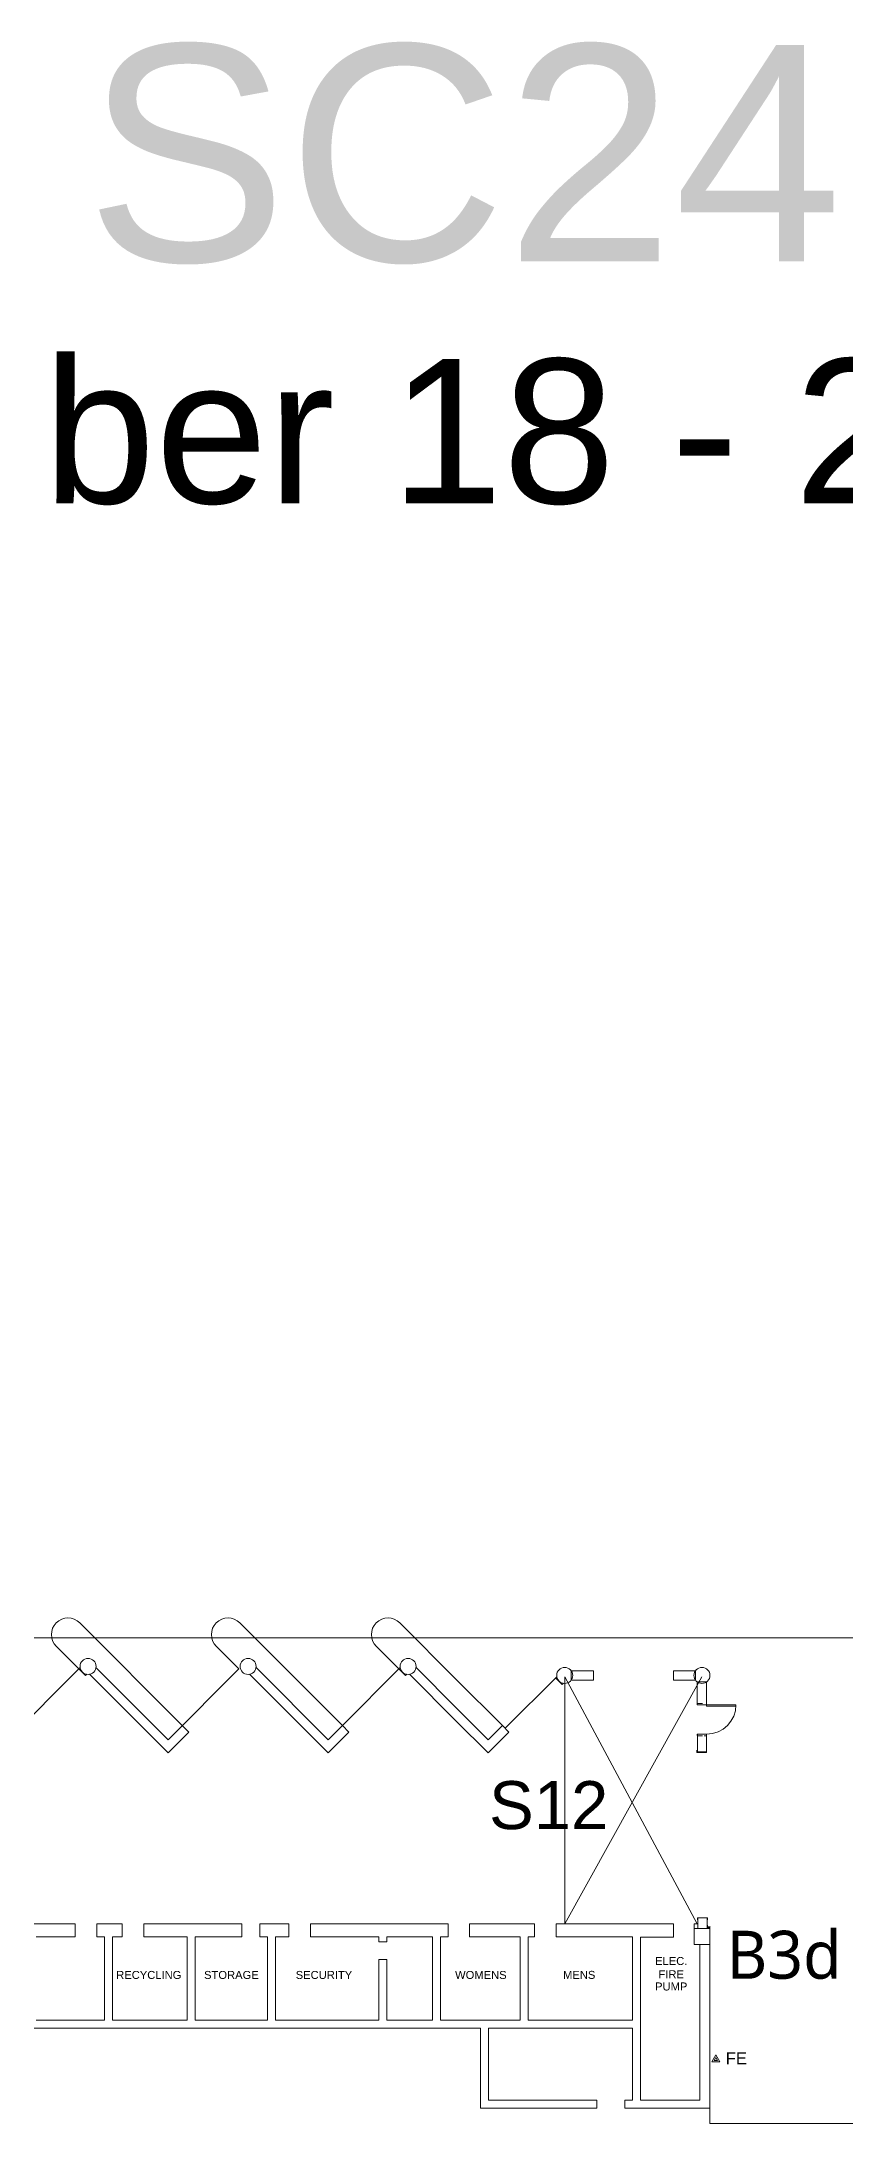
# Model space of a CAD drawing. Header units: inches. Extents: x -357 to 23496, y 116 to 10306.
# Drawn here: x 10749 to 11954, y 7183 to 10306 of the extents above; entities that cross this region are included whole.
import ezdxf
from ezdxf.enums import TextEntityAlignment as Align

# ---------------------------------------------------------------- set-up
doc = ezdxf.new("R2010")
doc.units = ezdxf.units.IN
doc.header["$MEASUREMENT"] = 0
for name, color, linetype, true_color in [('Building', 7, 'Continuous', 0xffffff), ('Columns', 7, 'Continuous', 0xffffff), ('DRAWINGLAYER', 7, 'Continuous', 0xffffff), ('Fire', 7, 'Continuous', 0xffffff), ('Text', 7, 'Continuous', 0xffffff)]:
    doc.layers.add(name, color=color, linetype=linetype, true_color=true_color)
doc.styles.add('Arial', font='Arial.ttf')
doc.styles.add('Trebuchet MS', font='trebuc.ttf')

msp = doc.modelspace()

# ---------------------------------------------------------------- linework, layer by layer
at = {"layer": 'Building', "color": 18, "lineweight": 5, "true_color": 0x000000, "transparency": 33554687}
for points in [[(12373.1, 8986.6), (12373.1, 7911.7), (2258.7, 7911.7), (1572, 7225.1)], [(10820.7, 7856.9), (10938.7, 7738.8), (10970, 7770.1), (10960.1, 7780), (10806.2, 7933.9)], [(11046.2, 7933.9), (11200.1, 7780), (11285, 7864.8), (11251, 7898.8), (11285, 7864.8)], [(11440.1, 7780), (11370.9, 7849.2), (11286.2, 7933.9)], [(10816.8, 7856.9), (10814.9, 7855), (10805, 7864.8), (10771, 7898.8), (10805, 7864.8)], [(10830.6, 7866.8), (10938.7, 7758.6), (11045, 7864.8), (11011, 7898.8), (11045, 7864.8)], [(10590.6, 7866.8), (10698.7, 7758.6), (10806.9, 7866.8)], [(11070.6, 7866.8), (11178.7, 7758.6), (11200.1, 7780), (11210, 7770.1), (11178.7, 7738.8), (11060.7, 7856.9)], [(11286.9, 7866.8), (11285, 7864.8), (11294.9, 7855), (11296.8, 7856.9)], [(11300.7, 7856.9), (11370.9, 7786.7), (11418.7, 7738.8), (11450, 7770.1), (11440.1, 7780), (11418.7, 7758.6), (11370.9, 7806.5), (11310.6, 7866.8)], [(11444.3, 7775.8), (11521.7, 7853.2)], [(11519.7, 7851.3), (11529.6, 7841.4), (11531.6, 7843.3)], [(11739.4, 7852.8), (11533.5, 7482.7), (11533.5, 7852.8), (11732.4, 7482.7)], [(11576.5, 7862.1), (11576.5, 7848.2), (11543.3, 7848.2), (11543.3, 7862.1), (11576.5, 7862.1)], [(11729.7, 7848.2), (11696.5, 7848.2), (11696.5, 7862.1), (11729.7, 7862.1), (11729.7, 7848.2), (11729.7, 7848.2)], [(11746.4, 7811), (11746.4, 7845.5), (11732.4, 7845.5), (11732.4, 7811)], [(11732.4, 7843), (11732.4, 7813), (11740.1, 7813)], [(11746.4, 7813), (11746.4, 7811), (11732.4, 7811), (11732.4, 7813), (11732.9, 7813)], [(11746.4, 7811), (11790.4, 7811), (11790.4, 7809.2), (11746.4, 7809.2), (11746.4, 7811)], [(11746.4, 7767), (11732.4, 7767), (11732.4, 7765), (11732.9, 7765)], [(11732.5, 7740.6), (11746.4, 7740.6), (11746.4, 7767), (11732.5, 7767), (11732.5, 7740.6), (11732.5, 7740.6)], [(11732.5, 7764.6), (11740.1, 7764.6)], [(11742.8, 7764.6), (11746.4, 7764.6), (11746.4, 7743.5)], [(11746.4, 7743), (11746.4, 7743), (11746.4, 7739.6), (11731.5, 7739.6), (11731.5, 7743), (11731.5, 7743)], [(11745.4, 7740), (11732.5, 7740)], [(10268.3, 7482.4), (10799.3, 7482.4), (10799.3, 7463.3), (10740.7, 7463.3)], [(10740.7, 7337.9), (10843.2, 7337.9), (10843.2, 7463.3), (10831.8, 7463.3), (10831.8, 7482.4), (10870, 7482.4), (10870, 7463.3), (10855.2, 7463.3), (10855.2, 7337.9), (10967.3, 7337.9), (10967.3, 7463.3), (10902.4, 7463.3), (10902.4, 7482.4), (11049.4, 7482.4), (11049.4, 7463.3), (10979.3, 7463.3), (10979.3, 7337.9), (11087.6, 7337.9), (11087.6, 7463.3), (11076.1, 7463.3), (11076.1, 7482.4), (11120, 7482.4), (11120, 7463.3), (11099.6, 7463.3), (11099.6, 7337.9), (11255, 7337.9), (11255, 7429), (11267, 7429), (11267, 7337.9), (11335.1, 7337.9), (11335.1, 7463.3), (11267, 7463.3), (11267, 7455.7), (11255, 7455.7), (11255, 7463.3), (11152.5, 7463.3), (11152.5, 7482.4), (11358.6, 7482.4), (11358.6, 7463.3), (11347.1, 7463.3), (11347.1, 7337.9), (11466.8, 7337.9), (11466.8, 7463.3), (11391, 7463.3), (11391, 7482.4), (11488.4, 7482.4), (11488.4, 7463.3), (11478.8, 7463.3), (11478.8, 7337.9), (11635.3, 7337.9), (11635.3, 7463.3), (11520.8, 7463.3), (11520.8, 7482.4), (11696.5, 7482.4), (11696.5, 7462.6), (11647.3, 7462.6), (11647.3, 7217.9), (11736.3, 7217.9), (11736.3, 7451.6)], [(11751.3, 7451.6), (11727.6, 7451.6), (11727.6, 7482.4), (11733.3, 7482.4)], [(11727.6, 7475.4), (11751.3, 7475.4)], [(11732.8, 7488.4), (11732.8, 7488.4), (11732.8, 7491.8), (11747.8, 7491.8), (11747.8, 7488.4), (11747.7, 7488.4)], [(11733.3, 7475.4), (11733.3, 7491.4), (11747.3, 7491.4), (11747.3, 7475.4)], [(11747.3, 7479.8), (11747.3, 7479.8)], [(11747.7, 7476.1), (11747.3, 7475.8)], [(11747.3, 7475.8), (11751.3, 7475.8)], [(11747.5, 7476.4), (11747.5, 7479.5)], [(11747.5, 7479.5), (11747.5, 7479.5)], [(11747.5, 7476.4), (11747.5, 7476.4)], [(11747.6, 7480.8), (11747.6, 7480.8)], [(11747.6, 7480.8), (11747.6, 7477.8)], [(11747.6, 7477.8), (11751.6, 7477.8)], [(11747.8, 7478.4), (11747.8, 7480.5)], [(11747.8, 7480.5), (11747.8, 7480.5)], [(11747.8, 7478.4), (11747.8, 7478.4)], [(11751, 7476), (11747.9, 7476)], [(11747.9, 7476), (11747.9, 7476)], [(11751.3, 7478), (11748.2, 7478)], [(11748.2, 7478), (11748.2, 7478)], [(11751.1, 7476), (11751, 7476)], [(11751, 7476), (11751, 7476)], [(11751.2, 7476), (11751.1, 7476)], [(11751.1, 7476), (11751.1, 7476)], [(11751.1, 7476), (11751.1, 7476)], [(11751.1, 7476), (11751.1, 7476)], [(11751.1, 7476), (11751.1, 7476)], [(11751.1, 7476), (11751.1, 7476)], [(11751.1, 7476), (11751.1, 7476)], [(11751.1, 7476), (11751.1, 7476)], [(11751.1, 7476), (11751.1, 7476)], [(11751.1, 7476), (11751.1, 7476)], [(11751.1, 7476), (11751.1, 7476)], [(11751.1, 7476), (11751.1, 7476)], [(11751.2, 7475.9), (11751.2, 7476)], [(11751.2, 7476), (11751.2, 7476)], [(11751.2, 7476), (11751.2, 7476)], [(11751.2, 7476), (11751.2, 7476)], [(11751.2, 7476), (11751.2, 7476)], [(11751.2, 7476), (11751.2, 7476)], [(11751.2, 7476), (11751.2, 7476)], [(11751.2, 7476), (11751.2, 7476)], [(11751.3, 7475.9), (11751.2, 7475.9)], [(11751.2, 7475.9), (11751.2, 7475.9)], [(11751.2, 7475.9), (11751.2, 7475.9)], [(11751.2, 7475.9), (11751.2, 7475.9)], [(11751.2, 7475.9), (11751.2, 7475.9)], [(11751.2, 7475.9), (11751.2, 7475.9)], [(11751.2, 7475.9), (11751.2, 7475.9)], [(11751.2, 7475.9), (11751.2, 7475.9)], [(11751.4, 7478), (11751.3, 7478)], [(11751.3, 7478), (11751.3, 7478)], [(11751.3, 7478), (11751.3, 7478)], [(11751.3, 7478), (11751.3, 7478)], [(11751.3, 7478), (11751.3, 7478)], [(11751.3, 7478), (11751.3, 7478)], [(11751.3, 7478), (11751.3, 7478)], [(11751.3, 7475.8), (11751.3, 7475.9)], [(11751.3, 7475.9), (11751.3, 7475.9)], [(11751.3, 7475.9), (11751.3, 7475.9)], [(11751.3, 7475.9), (11751.3, 7475.9)], [(11751.3, 7475.9), (11751.3, 7475.9)], [(11751.3, 7475.9), (11751.3, 7475.9)], [(11751.3, 7475.8), (11751.3, 7475.8)], [(11751.3, 7475.8), (11751.3, 7475.8)], [(11751.3, 7475.8), (11751.3, 7475.8)], [(11751.3, 7475.8), (11751.3, 7475.8)], [(11751.3, 7475.8), (11751.3, 7475.8)], [(11751.3, 7475.8), (11751.3, 7475.8)], [(11751.3, 7475.8), (11751.3, 7475.8)], [(11751.3, 7475.8), (11751.3, 7475.8)], [(11751.3, 7475.8), (11751.3, 7475.8)], [(11751.3, 7475.8), (11751.3, 7475.8)], [(11751.3, 7475.8), (11751.3, 7475.8)], [(12454, 7430.8), (12454, 7431.3), (12456, 7431.3), (12456, 7183.3), (11751.3, 7183.3), (11751.3, 7475.4)], [(11751.5, 7478), (11751.4, 7478)], [(11751.4, 7478), (11751.4, 7478)], [(11751.4, 7478), (11751.4, 7478)], [(11751.4, 7478), (11751.4, 7478)], [(11751.4, 7478), (11751.4, 7478)], [(11751.4, 7478), (11751.4, 7478)], [(11751.4, 7478), (11751.4, 7478)], [(11751.4, 7478), (11751.4, 7478)], [(11751.4, 7478), (11751.4, 7478)], [(11751.4, 7478), (11751.4, 7478)], [(11751.4, 7478), (11751.4, 7478)], [(11751.4, 7478), (11751.4, 7478)], [(11751.4, 7478), (11751.4, 7478)], [(11751.5, 7477.9), (11751.5, 7478)], [(11751.5, 7478), (11751.5, 7478)], [(11751.5, 7477.8), (11751.5, 7477.9)], [(11751.5, 7477.9), (11751.5, 7477.9)], [(11751.5, 7477.9), (11751.5, 7477.9)], [(11751.5, 7477.9), (11751.5, 7477.9)], [(11751.5, 7477.9), (11751.5, 7477.9)], [(11751.5, 7477.9), (11751.5, 7477.9)], [(11751.5, 7477.9), (11751.5, 7477.9)], [(11751.5, 7477.9), (11751.5, 7477.9)], [(11751.5, 7477.9), (11751.5, 7477.9)], [(11751.5, 7477.9), (11751.5, 7477.9)], [(11751.5, 7477.9), (11751.5, 7477.9)], [(11751.5, 7477.9), (11751.5, 7477.9)], [(11751.5, 7477.9), (11751.5, 7477.9)], [(11751.5, 7477.9), (11751.5, 7477.9)], [(11751.6, 7477.8), (11751.5, 7477.8)], [(11751.5, 7477.8), (11751.5, 7477.8)], [(11751.5, 7477.8), (11751.5, 7477.8)], [(11751.5, 7477.8), (11751.5, 7477.8)], [(11751.5, 7477.8), (11751.5, 7477.8)], [(11751.5, 7477.8), (11751.5, 7477.8)], [(11751.6, 7477.8), (11751.6, 7477.8)], [(11751.6, 7477.8), (11751.6, 7477.8)], [(11751.6, 7477.8), (11751.6, 7477.8)], [(11751.6, 7477.8), (11751.6, 7477.8)], [(11751.6, 7477.8), (11751.6, 7477.8)], [(11751.3, 7205.9), (11623.8, 7205.9), (11623.8, 7217.9), (11635.3, 7217.9), (11635.3, 7325.9), (11419.3, 7325.9), (11419.3, 7217.9), (11581.8, 7217.9), (11581.8, 7205.9), (11407.3, 7205.9), (11407.3, 7325.9), (10268.3, 7325.9)]]:
    msp.add_lwpolyline(points, dxfattribs=at).dxf.unprotected_set("ltscale", 0)
for centre in [(11533.5, 7855.2), (11739.4, 7855.2)]:
    msp.add_circle(centre, 12, dxfattribs=at).dxf.unprotected_set("ltscale", 0)
for centre, radius, start, end in [((10788.6, 7916.4), 24.9, 45, -135), ((11028.6, 7916.4), 24.9, 45, -135), ((11268.6, 7916.4), 24.9, 45, -135), ((11746.4, 7811), 44, -90, 0), ((11747.3, 7479.5), 0.25, 0, 90), ((11747.9, 7476.4), 0.375, 180, -90), ((11747.6, 7480.5), 0.25, 0, 90), ((11748.2, 7478.4), 0.438, 180, -90)]:
    msp.add_arc(centre, radius, start, end, dxfattribs=at).dxf.unprotected_set("ltscale", 0)
at = {"layer": 'Columns', "color": 6, "lineweight": 5, "transparency": 33554687}
for centre in [(10818.7, 7868.7), (11058.7, 7868.7), (11298.7, 7868.7), (11533.5, 7855.2), (11739.4, 7855.2)]:
    msp.add_circle(centre, 12, dxfattribs=at).dxf.unprotected_set("ltscale", 0)
at = {"layer": 'Fire', "color": 1, "lineweight": 5, "transparency": 33554687}
for points in [[(11766.4, 7275.6), (11760.4, 7285.9), (11754.4, 7275.6), (11766.4, 7275.6)], [(11757.8, 7277.6), (11762.9, 7277.6), (11760.4, 7281.9), (11757.8, 7277.6)]]:
    msp.add_lwpolyline(points, dxfattribs=at).dxf.unprotected_set("ltscale", 0)

# ---------------------------------------------------------------- texts
at = {"layer": 'DRAWINGLAYER', "color": 33, "true_color": 0xe3923d, "style": 'Arial'}
for s, height, p in [('SC24', 324.81, (11382.3, 10138.3)), ('November 18 - 21 2024', 216.541, (11382.3, 9721.4))]:
    msp.add_text(s, height=height, rotation=360, dxfattribs=at).set_placement(p, align=Align.MIDDLE_CENTER)
at = {"layer": 'Fire', "color": 1, "style": 'Arial'}
msp.add_text('FE', height=18, rotation=360, dxfattribs=at).set_placement((11790.9, 7271.9), align=Align.CENTER)
at = {"layer": 'Text', "color": 18, "true_color": 0x000000}
for s, height, style, p in [('S12', 72, 'Arial', (11509.5, 7624.6)), ('B3d', 72, 'Trebuchet MS', (11862.6, 7400.2)), ('ELEC.', 12, 'Arial', (11693.3, 7420.8)), ('RECYCLING', 12, 'Arial', (10909.8, 7399.9)), ('STORAGE', 12, 'Arial', (11033.7, 7399.9)), ('SECURITY', 12, 'Arial', (11172.5, 7399.9)), ('WOMENS', 12, 'Arial', (11407.8, 7399.9)), ('MENS', 12, 'Arial', (11555.3, 7400)), ('FIRE', 12, 'Arial', (11693.3, 7400.9)), ('PUMP', 12, 'Arial', (11693.3, 7382.6))]:
    msp.add_text(s, height=height, rotation=360, dxfattribs=dict(at, style=style)).set_placement(p, align=Align.CENTER)

doc.saveas('drawing.dxf')
